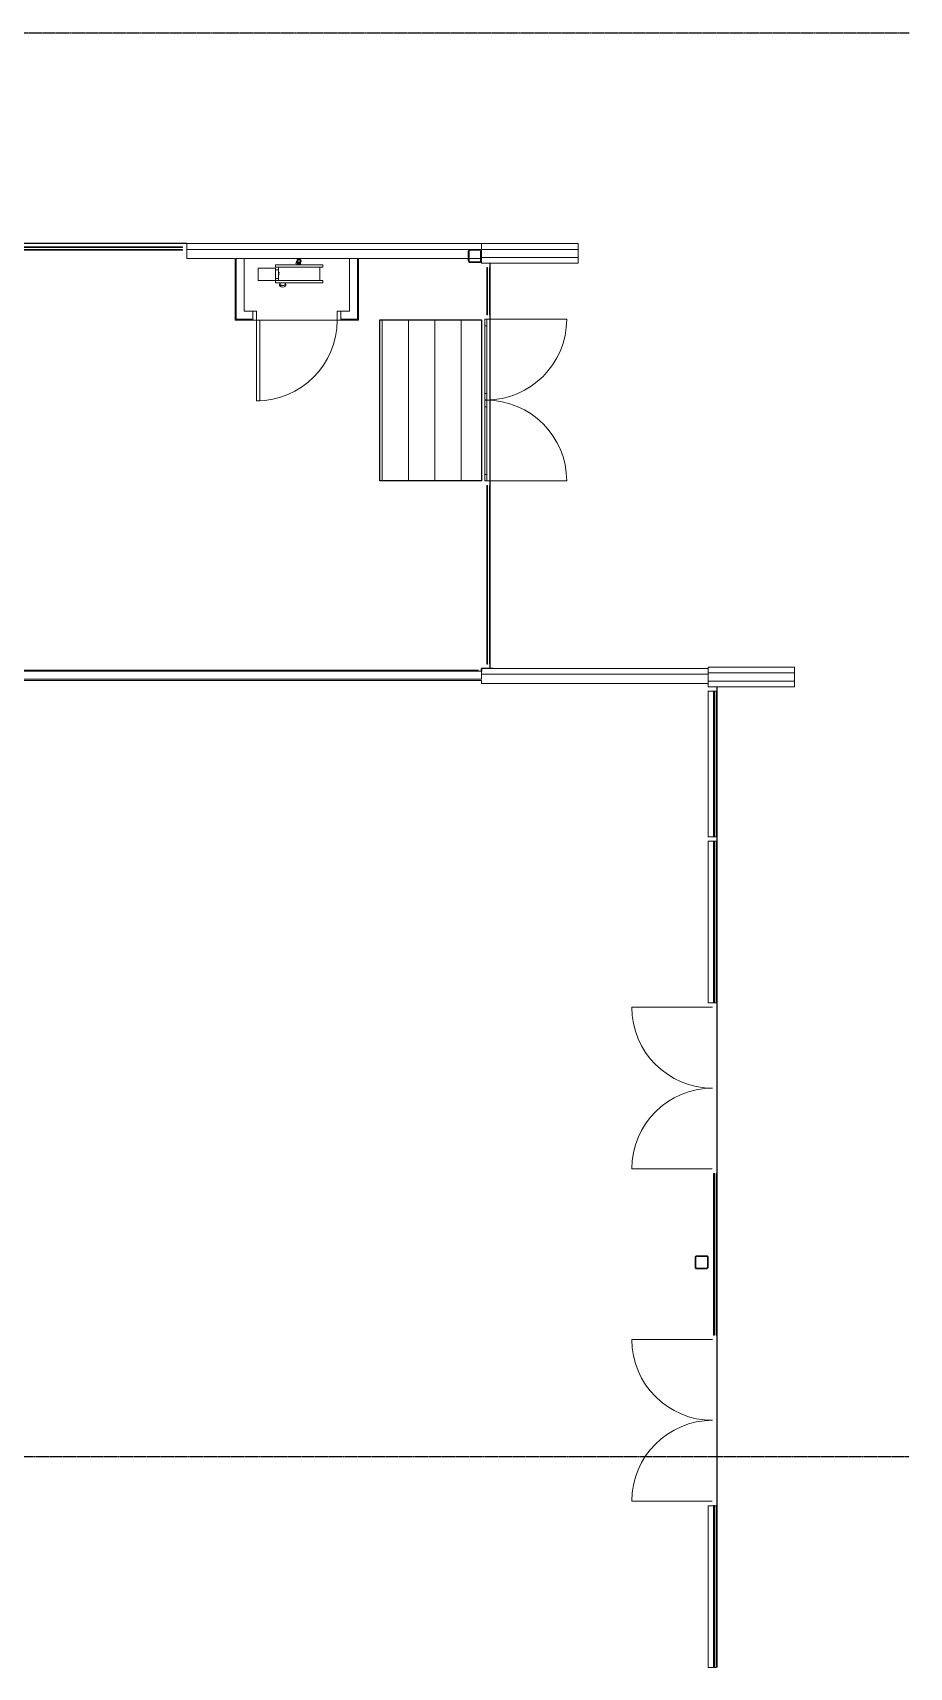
# Model space of a CAD drawing. Header units: millimetres. Extents: x -677815 to 476396, y -125373 to 39000.
# Drawn here: x 271025 to 280998, y -2398 to 16200 of the extents above; entities that cross this region are included whole.
import ezdxf

# ---------------------------------------------------------------- set-up
doc = ezdxf.new("R2010")
doc.units = ezdxf.units.MM
doc.linetypes.add('Xref building Toll$0$Grid Line', pattern=[22.225, 12.7, -3.175, 3.175, -3.175])
for name, color, linetype, lineweight in [('AM_BOR', 4, 'Continuous', 25), ('Xref building Toll$0$A-DOOR', 31, 'Continuous', 9), ('Xref building Toll$0$A-DOOR-HDLN', 31, 'Continuous', 9), ('Xref building Toll$0$A-FLOR', 192, 'Continuous', 25), ('Xref building Toll$0$A-FLOR-PATT', 8, 'Continuous', 18), ('Xref building Toll$0$A-GENM', 13, 'Continuous', 9), ('Xref building Toll$0$A-GLAZ-CURT', 52, 'Continuous', 9), ('Xref building Toll$0$A-GLAZ-CWMG', 51, 'Continuous', 9), ('Xref building Toll$0$A-WALL', 113, 'Continuous', 9), ('Xref building Toll$0$P-SANR-FIXT', 6, 'Continuous', 9), ('Xref building Toll$0$S-COLS', 52, 'Continuous', 9)]:
    doc.layers.add(name, color=color, linetype=linetype, lineweight=lineweight)
doc.layers.add('Xref building Toll$0$S-GRID', color=8, linetype='Continuous')

# ---------------------------------------------------------------- blocks, each defined once
blk = doc.blocks.new('Xref building Toll$0$Toll Grids')
at = {"layer": 'Xref building Toll$0$S-GRID', "linetype": 'Xref building Toll$0$Grid Line'}
for p, q in [((224843, 16200), (280997.7, 16200)), ((-9195.8, 0), (280997.7, 0))]:
    blk.add_line(p, q, dxfattribs=at)
blk = doc.blocks.new('Xref building Toll$0$_SBA 1SWING SPDoor 01a - 920W x 2700H OD-1991714-MASTER GROUND FLOOR')
at = {"layer": 'Xref building Toll$0$A-DOOR'}
for p, q in [((460, 971), (420, 971)), ((420, 51), (420, 971)), ((460, 971), (460, 51)), ((-500, 51), (-500, 51)), ((-500, 51), (-500, -51)), ((-500, 51), (-460, 51)), ((-500, 51), (-460, 51)), ((-500, -51), (-500, 51)), ((-460, -51), (-460, 51)), ((-460, 51), (-460, 51)), ((-460, 51), (-460, -51)), ((460, 51), (420, 51)), ((460, 51), (460, -51)), ((500, 51), (460, 51)), ((460, 51), (460, 51)), ((460, 51), (500, 51)), ((460, -51), (460, 51)), ((500, -51), (500, 51)), ((500, 51), (500, 51)), ((500, 51), (500, -51)), ((-460, -51), (-500, -51)), ((-500, -51), (-500, -51)), ((-460, -51), (-500, -51)), ((-460, -51), (-460, -51)), ((460, -51), (500, -51)), ((460, -51), (460, -51)), ((500, -51), (460, -51)), ((500, -51), (500, -51))]:
    blk.add_line(p, q, dxfattribs=at)
blk.add_arc((460, 51), 920, 90, 180, dxfattribs=at)
at = {"layer": 'Xref building Toll$0$A-DOOR-HDLN'}
blk.add_line((-460, 51), (460, 51), dxfattribs=at)
blk = doc.blocks.new('Xref building Toll$0$DOOR_CWall_DGlass 02 - DOOR_CWall_DGlass 02-2193146-MASTER GROUND FLOOR')
at = {"layer": 'Xref building Toll$0$A-DOOR'}
for p, q in [((-920, 5), (-920, 920)), ((920, 0), (920, 920)), ((-845, 12.5), (-920, 12.5)), ((-920, 12.5), (-920, -12.5)), ((-920, 12.5), (-920, 12.5)), ((-920, 12.5), (-920, -12.5)), ((-920, 12.5), (-1.5875, 12.5)), ((-845, -12.5), (-845, 12.5)), ((-845, -12.5), (-845, 12.5)), ((-76.5875, 12.5), (-845, 12.5)), ((-845, 12.5), (-845, 12.5)), ((-76.5875, 12.5), (-76.5875, -12.5)), ((-1.5875, 12.5), (-76.5875, 12.5)), ((-76.5875, -12.5), (-76.5875, 12.5)), ((-76.5875, 12.5), (-76.5875, 12.5)), ((-1.5875, -12.5), (-1.5875, 12.5)), ((-1.5875, 12.5), (-1.5875, -12.5)), ((-1.5875, 12.5), (-1.5875, 12.5)), ((76.5875, 12.5), (1.5875, 12.5)), ((1.5875, 12.5), (1.5875, -12.5)), ((1.5875, 12.5), (920, 12.5)), ((1.5875, 12.5), (1.5875, 12.5)), ((1.5875, -12.5), (1.5875, 12.5)), ((76.5875, -12.5), (76.5875, 12.5)), ((845, 12.5), (76.5875, 12.5)), ((76.5875, 12.5), (76.5875, -12.5)), ((76.5875, 12.5), (76.5875, 12.5)), ((845, 12.5), (845, -12.5)), ((920, 12.5), (845, 12.5)), ((845, 12.5), (845, 12.5)), ((845, 12.5), (845, -12.5)), ((920, -12.5), (920, 12.5)), ((920, 12.5), (920, 12.5)), ((920, -12.5), (920, 12.5)), ((-920, -12.5), (-845, -12.5)), ((-1.5875, -12.5), (-920, -12.5)), ((-920, -12.5), (-920, -12.5)), ((-845, -12.5), (-845, -12.5)), ((-845, -12.5), (-76.5875, -12.5)), ((-76.5875, -12.5), (-1.5875, -12.5)), ((-76.5875, -12.5), (-76.5875, -12.5)), ((-1.5875, -12.5), (-1.5875, -12.5)), ((1.5875, -12.5), (76.5875, -12.5)), ((920, -12.5), (1.5875, -12.5)), ((1.5875, -12.5), (1.5875, -12.5)), ((76.5875, -12.5), (845, -12.5)), ((76.5875, -12.5), (76.5875, -12.5)), ((845, -12.5), (920, -12.5)), ((845, -12.5), (845, -12.5)), ((920, -12.5), (920, -12.5))]:
    blk.add_line(p, q, dxfattribs=at)
for centre, start, end in [((-920, 0), 0, 90), ((920, 0), 90, 180)]:
    blk.add_arc(centre, 920, start, end, dxfattribs=at)
blk = doc.blocks.new('Xref building Toll$0$DOOR CWALL GLASS DOUBLE - DOOR_CWall_DGlass 01-1893045-MASTER GROUND FLOOR')
at = {"layer": 'Xref building Toll$0$A-DOOR'}
for p, q in [((-920, 5), (-920, 920)), ((920, 0), (920, 920))]:
    blk.add_line(p, q, dxfattribs=at)
for centre, start, end in [((-920, 0), 0, 90), ((920, 0), 90, 180)]:
    blk.add_arc(centre, 920, start, end, dxfattribs=at)
blk = doc.blocks.new('Xref building Toll$0$IVS-CURTPAN-Double Glass - E10THK-I10THK-40mm-1893044-MASTER GROUND FLOOR')
at = {"layer": 'Xref building Toll$0$A-GLAZ-CURT'}
for p, q in [((920, -10), (-920, -10)), ((-920, -10), (-920, -20)), ((-920, -10), (-920, -10)), ((-920, -20), (920, -20)), ((-920, -20), (-920, -20)), ((920, -40), (-920, -40)), ((-920, -40), (-920, -50)), ((-920, -40), (-920, -40)), ((-920, -50), (920, -50)), ((-920, -50), (-920, -50)), ((920, -20), (920, -10)), ((920, -10), (920, -10)), ((920, -20), (920, -20)), ((920, -50), (920, -40)), ((920, -40), (920, -40)), ((920, -50), (920, -50))]:
    blk.add_line(p, q, dxfattribs=at)
blk = doc.blocks.new('Xref building Toll$0$IVS-CURTPAN-Double Glass - E10THK-I10THK-40mm-1893046-MASTER GROUND FLOOR')
at = {"layer": 'Xref building Toll$0$A-GLAZ-CURT'}
for p, q in [((828, -10), (-828, -10)), ((-828, -10), (-828, -20)), ((-828, -10), (-828, -10)), ((-828, -20), (828, -20)), ((-828, -20), (-828, -20)), ((828, -40), (-828, -40)), ((-828, -40), (-828, -50)), ((-828, -40), (-828, -40)), ((-828, -50), (828, -50)), ((-828, -50), (-828, -50)), ((828, -20), (828, -10)), ((828, -10), (828, -10)), ((828, -20), (828, -20)), ((828, -50), (828, -40)), ((828, -40), (828, -40)), ((828, -50), (828, -50))]:
    blk.add_line(p, q, dxfattribs=at)
blk = doc.blocks.new('Xref building Toll$0$Rectangular Mullion - _SBA 50 x 100mm Office-V45-MASTER GROUND FLOOR')
at = {"layer": 'Xref building Toll$0$A-GLAZ-CWMG'}
for p, q in [((286710, 147014), (286770, 147014)), ((286710, 145174), (286710, 147014)), ((286780, 147014), (286800, 147014)), ((286770, 145174), (286710, 145174)), ((286800, 145174), (286780, 145174))]:
    blk.add_line(p, q, dxfattribs=at)
blk = doc.blocks.new('Xref building Toll$0$Rectangular Mullion - _SBA 50 x 100mm Office-1893043-MASTER GROUND FLOOR')
at = {"layer": 'Xref building Toll$0$A-GLAZ-CWMG'}
for p, q in [((286810, 148720), (286710, 148720)), ((286710, 148720), (286710, 148720)), ((286710, 148720), (286810, 148720)), ((286710, 147064), (286710, 148720)), ((286710, 147064), (286710, 148720)), ((286810, 148720), (286810, 148720)), ((286810, 148720), (286810, 147064)), ((286810, 147064), (286810, 148720)), ((286810, 147064), (286710, 147064)), ((286710, 147064), (286710, 147064)), ((286710, 147064), (286810, 147064)), ((286810, 147064), (286810, 147064))]:
    blk.add_line(p, q, dxfattribs=at)
blk = doc.blocks.new('Xref building Toll$0$IVS-CURTPAN-Double Glass - E10THK-I10THK-40mm-1893007-MASTER GROUND FLOOR')
at = {"layer": 'Xref building Toll$0$A-GLAZ-CURT'}
for p, q in [((1150, 50), (-1150, 50)), ((-1150, 50), (-1150, 40)), ((-1150, 40), (-1150, 50)), ((-1150, 50), (1150, 50)), ((-1150, 50), (-1150, 50)), ((-1150, 40), (1150, 40)), ((1150, 40), (-1150, 40)), ((-1150, 40), (-1150, 40)), ((1150, 20), (-1150, 20)), ((-1150, 20), (-1150, 10)), ((-1150, 10), (-1150, 20)), ((-1150, 20), (1150, 20)), ((-1150, 20), (-1150, 20)), ((-1150, 10), (1150, 10)), ((1150, 10), (-1150, 10)), ((-1150, 10), (-1150, 10)), ((1150, 40), (1150, 50)), ((1150, 50), (1150, 40)), ((1150, 50), (1150, 50)), ((1150, 40), (1150, 40)), ((1150, 10), (1150, 20)), ((1150, 20), (1150, 10)), ((1150, 20), (1150, 20)), ((1150, 10), (1150, 10))]:
    blk.add_line(p, q, dxfattribs=at)
blk = doc.blocks.new('Xref building Toll$0$Beca-34-S-SHS-Col_AU_NZ - 150x9_0 SHS-V253-MASTER GROUND FLOOR')
at = {"layer": 'Xref building Toll$0$S-COLS'}
for p, q in [((-75, 52.5), (-75, -52.5)), ((-66, -52.5), (-66, 52.5)), ((52.5, 75), (-52.5, 75)), ((-52.5, 66), (52.5, 66)), ((66, 52.5), (66, -52.5)), ((75, -52.5), (75, 52.5)), ((52.5, -66), (-52.5, -66)), ((-52.5, -75), (52.5, -75))]:
    blk.add_line(p, q, dxfattribs=at)
for centre, radius, start, end in [((-52.5, 52.5), 22.5, 90, 180), ((-52.5, 52.5), 13.5, 90, 180), ((52.5, 52.5), 22.5, 360, 90), ((52.5, 52.5), 13.5, 0, 90), ((-52.5, -52.5), 22.5, 180, 270), ((-52.5, -52.5), 13.5, 180, 270), ((52.5, -52.5), 22.5, 270, 0), ((52.5, -52.5), 13.5, 270, 0)]:
    blk.add_arc(centre, radius, start, end, dxfattribs=at)
blk = doc.blocks.new('Xref building Toll$0$Beca-34-S-SHS-Col_AU_NZ - 150x9_0 SHS-V254-MASTER GROUND FLOOR')
at = {"layer": 'Xref building Toll$0$S-COLS'}
for p, q in [((-75, 52.5), (-75, -52.5)), ((-66, -52.5), (-66, 52.5)), ((52.5, 75), (-52.5, 75)), ((-52.5, 66), (52.5, 66)), ((66, 52.5), (66, -52.5)), ((75, -52.5), (75, 52.5)), ((52.5, -66), (-52.5, -66)), ((-52.5, -75), (52.5, -75))]:
    blk.add_line(p, q, dxfattribs=at)
for centre, radius, start, end in [((-52.5, 52.5), 22.5, 90, 180), ((-52.5, 52.5), 13.5, 90, 180), ((52.5, 52.5), 22.5, 360, 90), ((52.5, 52.5), 13.5, 0, 90), ((-52.5, -52.5), 22.5, 180, 270), ((-52.5, -52.5), 13.5, 180, 270), ((52.5, -52.5), 22.5, 270, 0), ((52.5, -52.5), 13.5, 270, 0)]:
    blk.add_arc(centre, radius, start, end, dxfattribs=at)
blk = doc.blocks.new('Xref building Toll$0$FHD_Standard - 01 - Standard-V347-MASTER GROUND FLOOR')
at = {"layer": 'Xref building Toll$0$A-GENM'}
for p, q in [((430, 217), (415, 181)), ((419, 179), (433, 216)), ((451, 232), (431, 220)), ((431, 220), (431, 197)), ((431, 197), (451, 185)), ((451, 227), (435, 218)), ((435, 218), (435, 199)), ((435, 199), (451, 190)), ((441, 191), (441, 181)), ((462, 192), (445, 181)), ((471, 220), (451, 232)), ((467, 218), (451, 227)), ((451, 190), (467, 199)), ((451, 185), (471, 197)), ((453, 181), (464, 189)), ((461, 181), (461, 191)), ((467, 199), (467, 218)), ((471, 197), (471, 220)), ((186, 128), (-14, 128)), ((-14, -12), (-14, 128)), ((186, 128), (186, -12)), ((217, 108), (186, 108)), ((186, 8), (217, 8)), ((217, 108), (217, 107)), ((217, 58), (217, 108)), ((217, 8), (217, 58)), ((217, 10), (217, 8)), ((228, 59), (228, 59)), ((410, 166), (411, 166)), ((411, 166), (439, 166)), ((419, 179), (415, 181)), ((415, 181), (419, 179)), ((439, 177), (419, 164)), ((427, 164), (439, 172)), ((435, 178), (435, 168)), ((439, 181), (439, 164)), ((451, 168), (440, 168)), ((441, 181), (451, 181)), ((451, 181), (462, 181)), ((463, 168), (451, 168)), ((464, 164), (464, 181)), ((467, 168), (467, 178)), ((-14, -12), (186, -12)), ((231, -54), (231, -71)), ((236, -40), (236, -54)), ((296, -54), (296, -40)), ((301, -71), (301, -54)), ((451, -41), (374, -41)), ((529, -41), (451, -41))]:
    blk.add_line(p, q, dxfattribs=at)
at = {"layer": 'Xref building Toll$0$A-GENM', "flags": 128}
for points in [[(464, 189), (465, 189), (466, 190), (467, 190), (467, 191), (468, 192), (469, 192), (469, 193), (470, 194), (470, 195), (471, 195), (471, 196), (472, 197), (472, 198), (473, 199), (473, 199), (474, 200), (474, 201), (474, 202), (474, 203), (475, 204), (475, 205), (475, 206), (475, 207), (475, 208), (475, 209), (475, 210), (475, 211), (475, 211), (475, 212), (474, 213), (474, 214), (474, 215), (474, 216), (473, 217), (473, 218), (473, 219), (472, 219), (472, 220), (471, 221), (471, 222), (470, 223), (470, 223), (469, 224), (468, 225), (468, 225), (467, 226), (466, 227), (466, 227), (465, 228), (464, 228), (463, 229), (462, 229), (462, 230), (461, 230), (460, 230), (459, 231), (458, 231), (457, 231), (456, 231), (455, 232), (454, 232), (453, 232), (452, 232), (452, 232), (451, 232), (450, 232), (449, 232), (448, 232), (447, 232), (446, 231), (445, 231), (444, 231), (443, 230), (442, 230), (442, 230), (441, 229), (440, 229), (439, 228), (438, 228), (437, 227), (437, 227), (436, 226), (435, 226), (435, 225), (434, 224), (433, 223), (433, 223), (432, 222), (432, 221), (431, 220), (431, 220), (430, 219), (430, 218), (430, 217)], [(433, 216), (434, 216), (434, 217), (434, 218), (435, 219), (435, 219), (436, 220), (436, 220), (437, 221), (437, 222), (438, 222), (438, 223), (439, 223), (439, 224), (440, 224), (441, 225), (441, 225), (442, 225), (443, 226), (443, 226), (444, 227), (445, 227), (446, 227), (446, 227), (447, 227), (448, 228), (449, 228), (449, 228), (450, 228), (451, 228), (452, 228), (452, 228), (453, 228), (454, 228), (455, 228), (456, 228), (456, 227), (457, 227), (458, 227), (459, 227), (459, 226), (460, 226), (461, 226), (461, 225), (462, 225), (463, 224), (463, 224), (464, 224), (464, 223), (465, 222), (466, 222), (466, 221), (467, 221), (467, 220)], [(435, 208), (435, 208), (435, 208), (435, 208), (435, 208), (435, 208), (435, 208), (435, 207), (435, 207), (435, 207), (435, 206), (435, 206), (435, 205), (435, 205), (435, 204), (435, 203), (435, 203), (435, 202), (435, 201), (435, 200), (435, 199), (435, 198), (435, 198), (435, 197), (435, 196), (435, 195), (435, 194), (435, 193), (435, 192), (435, 190), (435, 189), (435, 188), (435, 187), (435, 186), (435, 185), (435, 184), (435, 182), (435, 181), (435, 180), (435, 179), (435, 178)], [(467, 197), (467, 196), (466, 196), (466, 195), (465, 194), (464, 194), (464, 193), (463, 193), (463, 193), (462, 192)], [(467, 178), (467, 180), (467, 181), (467, 182), (467, 183), (467, 184), (467, 186), (467, 187), (467, 188), (467, 189), (467, 190), (467, 191), (467, 192), (467, 193), (467, 194), (467, 195), (467, 196), (467, 197), (467, 198), (467, 199), (467, 200), (467, 201), (467, 202), (467, 202), (467, 203), (467, 204), (467, 204), (467, 205), (467, 205), (467, 206), (467, 206), (467, 207), (467, 207), (467, 208), (467, 208), (467, 208), (467, 208), (467, 208), (467, 208), (467, 208)], [(468, 219), (468, 219), (468, 218), (469, 217), (469, 217), (469, 216), (470, 215), (470, 215), (470, 214), (470, 213), (471, 212), (471, 212), (471, 211), (471, 210), (471, 209), (471, 208), (471, 208), (471, 207), (471, 206), (471, 205), (471, 205), (470, 204), (470, 203), (470, 202), (470, 202), (469, 201), (469, 200), (469, 199), (468, 199), (468, 198), (468, 197)], [(218, 69), (218, 70), (218, 70), (218, 70)], [(218, 68), (218, 68), (218, 69), (218, 69), (218, 69)], [(226, 79), (226, 79), (227, 79), (227, 79), (227, 79), (228, 79), (228, 79)], [(228, 59), (228, 59), (227, 59), (227, 59), (226, 59), (226, 59)]]:
    blk.add_lwpolyline(points, dxfattribs=at)
at = {"layer": 'Xref building Toll$0$A-GENM'}
for start, end in [(360, 180), (180, 360)]:
    blk.add_arc((451, 208), 12.5, start, end, dxfattribs=at)
for centre, major_axis, start_param, end_param in [((266, -54), (35, 0), 2.617994, 3.141593), ((266, -54), (-35, 0), 0, 3.141593), ((266, -71), (-35, 0), 5.759587, 6.283185), ((266, -71), (-35, 0), 0, 3.141593), ((266, -54), (30, 0), 2.879793, 3.141593), ((266, -54), (-30, 0), 0, 3.141593), ((266, -54), (30, 0), 0, 0.261799), ((266, -54), (-35, 0), 3.141593, 3.665191), ((266, -71), (35, 0), 0, 0.523599)]:
    blk.add_ellipse(centre, major_axis=major_axis, ratio=0.5, start_param=start_param, end_param=end_param, dxfattribs=at)
at = {"layer": 'Xref building Toll$0$P-SANR-FIXT'}
for p, q in [((724, 164), (183, 164)), ((183, 164), (183, 139)), ((183, 139), (218, 139)), ((218, 139), (218, -15)), ((689, 139), (218, 139)), ((689, -15), (689, 139)), ((689, 139), (724, 139)), ((724, 139), (724, 164)), ((218, -15), (183, -15)), ((183, -15), (183, -40)), ((183, -40), (724, -40)), ((689, -15), (218, -15)), ((724, -15), (689, -15)), ((724, -40), (724, -15))]:
    blk.add_line(p, q, dxfattribs=at)
blk = doc.blocks.new('Xref building Toll$0$IVS-CURTPAN-Double Glass - E10THK-I10THK-40mm-2192097-MASTER GROUND FLOOR')
at = {"layer": 'Xref building Toll$0$A-GLAZ-CURT'}
for p, q in [((1017, 50), (-1017, 50)), ((-1017, 50), (-1017, 40)), ((-1017, 40), (-1017, 50)), ((-1017, 50), (1017, 50)), ((-1017, 50), (-1017, 50)), ((-1017, 40), (1017, 40)), ((1017, 40), (-1017, 40)), ((-1017, 40), (-1017, 40)), ((1017, 20), (-1017, 20)), ((-1017, 20), (-1017, 10)), ((-1017, 10), (-1017, 20)), ((-1017, 20), (1017, 20)), ((-1017, 20), (-1017, 20)), ((-1017, 10), (1017, 10)), ((1017, 10), (-1017, 10)), ((-1017, 10), (-1017, 10)), ((1017, 40), (1017, 50)), ((1017, 50), (1017, 40)), ((1017, 50), (1017, 50)), ((1017, 40), (1017, 40)), ((1017, 10), (1017, 20)), ((1017, 20), (1017, 10)), ((1017, 20), (1017, 20)), ((1017, 10), (1017, 10))]:
    blk.add_line(p, q, dxfattribs=at)
blk = doc.blocks.new('Xref building Toll$0$IVS-CURTPAN-Double Glass - E10THK-I10THK-40mm-2193125-MASTER GROUND FLOOR')
at = {"layer": 'Xref building Toll$0$A-GLAZ-CURT'}
for p, q in [((269, 50), (-269, 50)), ((-269, 50), (-269, 40)), ((-269, 40), (-269, 50)), ((-269, 50), (269, 50)), ((-269, 50), (-269, 50)), ((-269, 40), (269, 40)), ((269, 40), (-269, 40)), ((-269, 40), (-269, 40)), ((269, 20), (-269, 20)), ((-269, 20), (-269, 10)), ((-269, 10), (-269, 20)), ((-269, 20), (269, 20)), ((-269, 20), (-269, 20)), ((-269, 10), (269, 10)), ((269, 10), (-269, 10)), ((-269, 10), (-269, 10)), ((269, 40), (269, 50)), ((269, 50), (269, 40)), ((269, 50), (269, 50)), ((269, 40), (269, 40)), ((269, 10), (269, 20)), ((269, 20), (269, 10)), ((269, 20), (269, 20)), ((269, 10), (269, 10))]:
    blk.add_line(p, q, dxfattribs=at)
blk = doc.blocks.new('Xref building Toll$0$building block 28092016')
at = {"layer": 'Xref building Toll$0$A-FLOR-PATT', "lineweight": 9}
h = blk.add_hatch(dxfattribs=at)
h.set_pattern_fill('FP_295', color=256, style=0, pattern_type=2)
h.set_pattern_definition([(270, (998599.64, -659679.46), (300, 2e-14), [])])
h.paths.add_polyline_path([(997525, -660399), (998680, -660399), (998680, -658567), (997525, -658567), (997525, -659305)], flags=0)
at = {"layer": 'Xref building Toll$0$A-FLOR'}
for p, q in [((995329, -657699), (992929, -657699)), ((998780, -657971), (998780, -657921)), ((998780, -660449), (998780, -658509)), ((997525, -660399), (997525, -658567)), ((997525, -658567), (998680, -658567)), ((998680, -658567), (998680, -660399)), ((998680, -660399), (997525, -660399)), ((998680, -662564), (998680, -662534)), ((998815, -662534), (998680, -662534)), ((998680, -662534), (998680, -662564)), ((998780, -662534), (998780, -662484)), ((1001360, -662791), (1001360, -662741)), ((1001360, -664497), (1001360, -664447)), ((1001360, -668277), (1001360, -666337)), ((1001360, -672057), (1001360, -670117))]:
    blk.add_line(p, q, dxfattribs=at)
at = {"layer": 'Xref building Toll$0$A-WALL', "lineweight": 18}
for p, q in [((999780, -657699), (995329, -657699)), ((995329, -657699), (995329, -657869)), ((998680, -657699), (998680, -657921)), ((999780, -657921), (999780, -657699)), ((995329, -657869), (995880, -657869)), ((995880, -657869), (995880, -658569)), ((995982, -657869), (997180, -657869)), ((995982, -658467), (995982, -657869)), ((997180, -657869), (997180, -658467)), ((997282, -657869), (998680, -657869)), ((997282, -658569), (997282, -657869)), ((998680, -657921), (999780, -657921)), ((996080, -658467), (995982, -658467)), ((996080, -658569), (996080, -658467)), ((997180, -658467), (997080, -658467)), ((997080, -658467), (997080, -658569)), ((995880, -658569), (996080, -658569)), ((997080, -658569), (997282, -658569)), ((998645, -662551), (982002, -662551)), ((1001260, -662534), (998680, -662534)), ((1002240, -662519), (1001260, -662519)), ((1001260, -662519), (1001260, -662741)), ((1002240, -662741), (1002240, -662519)), ((982120, -662669), (998680, -662669)), ((998680, -662669), (998680, -662704)), ((998680, -662704), (1001260, -662704)), ((1001260, -662741), (1002240, -662741))]:
    blk.add_line(p, q, dxfattribs=at)
at = {"layer": 'Xref building Toll$0$A-WALL'}
for p, q in [((995329, -657764), (999780, -657764)), ((995982, -657869), (995890, -657869)), ((995890, -657869), (995890, -658559)), ((997272, -657869), (997180, -657869)), ((997272, -657869), (997272, -658559)), ((999780, -657856), (998680, -657856)), ((995890, -658559), (996080, -658559)), ((997080, -658559), (997272, -658559)), ((982015, -662564), (998680, -662564)), ((998680, -662564), (998680, -662656)), ((998680, -662599), (1001260, -662599)), ((1002240, -662584), (1001260, -662584)), ((982107, -662656), (998680, -662656)), ((1002240, -662676), (1001260, -662676))]:
    blk.add_line(p, q, dxfattribs=at)
at = {"layer": 'Xref building Toll$0$A-DOOR'}
for name, p, rotation in [('Xref building Toll$0$_SBA 1SWING SPDoor 01a - 920W x 2700H OD-1991714-MASTER GROUND FLOOR', (996580, -658518), 180), ('Xref building Toll$0$DOOR_CWall_DGlass 02 - DOOR_CWall_DGlass 02-2193146-MASTER GROUND FLOOR', (998730, -659479), 270), ('Xref building Toll$0$DOOR CWALL GLASS DOUBLE - DOOR_CWall_DGlass 01-1893045-MASTER GROUND FLOOR', (1001310, -667307), 90), ('Xref building Toll$0$DOOR CWALL GLASS DOUBLE - DOOR_CWall_DGlass 01-1893045-MASTER GROUND FLOOR', (1001310, -671087), 90)]:
    blk.add_blockref(name, p, dxfattribs=dict(at, rotation=rotation))
at = {"layer": 'Xref building Toll$0$A-GENM'}
blk.add_blockref('Xref building Toll$0$FHD_Standard - 01 - Standard-V347-MASTER GROUND FLOOR', (996153, -658105), dxfattribs=at)
at = {"layer": 'Xref building Toll$0$A-GLAZ-CURT'}
blk.add_blockref('Xref building Toll$0$IVS-CURTPAN-Double Glass - E10THK-I10THK-40mm-1893007-MASTER GROUND FLOOR', (994129, -657784), dxfattribs=at)
for name, p, rotation in [('Xref building Toll$0$IVS-CURTPAN-Double Glass - E10THK-I10THK-40mm-2193125-MASTER GROUND FLOOR', (998730, -658240), 270), ('Xref building Toll$0$IVS-CURTPAN-Double Glass - E10THK-I10THK-40mm-2192097-MASTER GROUND FLOOR', (998730, -661467), 270), ('Xref building Toll$0$IVS-CURTPAN-Double Glass - E10THK-I10THK-40mm-1893046-MASTER GROUND FLOOR', (1001310, -663619), 90), ('Xref building Toll$0$IVS-CURTPAN-Double Glass - E10THK-I10THK-40mm-1893044-MASTER GROUND FLOOR', (1001310, -665417), 90), ('Xref building Toll$0$IVS-CURTPAN-Double Glass - E10THK-I10THK-40mm-1893044-MASTER GROUND FLOOR', (1001310, -669197), 90), ('Xref building Toll$0$IVS-CURTPAN-Double Glass - E10THK-I10THK-40mm-1893044-MASTER GROUND FLOOR', (1001310, -672977), 90)]:
    blk.add_blockref(name, p, dxfattribs=dict(at, rotation=rotation))
at = {"layer": 'Xref building Toll$0$A-GLAZ-CWMG'}
for name, p in [('Xref building Toll$0$Rectangular Mullion - _SBA 50 x 100mm Office-1893043-MASTER GROUND FLOOR', (714550, -811512)), ('Xref building Toll$0$Rectangular Mullion - _SBA 50 x 100mm Office-V45-MASTER GROUND FLOOR', (714550, -811512)), ('Xref building Toll$0$Rectangular Mullion - _SBA 50 x 100mm Office-V45-MASTER GROUND FLOOR', (714550, -819072))]:
    blk.add_blockref(name, p, dxfattribs=at)
at = {"layer": 'Xref building Toll$0$S-COLS', "rotation": 180}
for name, p in [('Xref building Toll$0$Beca-34-S-SHS-Col_AU_NZ - 150x9_0 SHS-V253-MASTER GROUND FLOOR', (998605, -657839)), ('Xref building Toll$0$Beca-34-S-SHS-Col_AU_NZ - 150x9_0 SHS-V254-MASTER GROUND FLOOR', (1001185, -669289))]:
    blk.add_blockref(name, p, dxfattribs=at)
blk = doc.blocks.new('Xref building Toll')
for name, p in [('Xref building Toll$0$Toll Grids', (0, 0)), ('Xref building Toll$0$building block 28092016', (-722550, 671499))]:
    blk.add_blockref(name, p)

msp = doc.modelspace()

# ---------------------------------------------------------------- block references
at = {"layer": 'AM_BOR'}
msp.add_blockref('Xref building Toll', (0, 0), dxfattribs=at)

doc.saveas('drawing.dxf')
